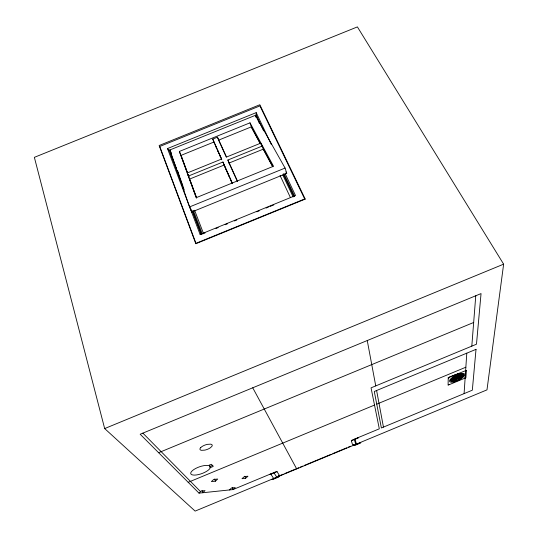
<?xml version="1.0" encoding="UTF-8"?>
<svg xmlns="http://www.w3.org/2000/svg" width="538" height="538" viewBox="0 0 538 538"><rect width="100%" height="100%" fill="white"/><g stroke="black" fill="none" stroke-linecap="round" stroke-linejoin="round"><path stroke-width="0.81" d="M192.301 211.111L201.219 234.507L200.102 234.447L167.473 148.569L256.202 112.624L256.162 115.011L259.235 123.108M448.235 377.891L448.087 385.147L465.888 377.763L466.399 370.359L448.127 377.683L456.453 374.233M464.086 393.621L466.796 353.17M471.806 346.136L475.767 295.759M503.635 264.165L486.984 389.868L195.133 511.1L104.668 428.571L34.365 157.345L357.4 26.9L503.635 264.165L104.668 428.571M210.217 467.69L213.236 466.439L211.407 464.287L208.3 465.572L207.52 465.417A10.37 3.591 -19.7 0 0 192.503 470.548A10.37 3.591 -19.7 0 0 196.323 474.967A10.37 3.591 -19.7 0 0 210.015 468.302L209.679 465.215M353.883 445.417L360.776 442.552A1.076 0.336 -23.3 0 1 359.882 443.292L354.966 445.336A1.076 0.336 -23.2 0 1 353.89 445.417L353.587 444.428L352.598 444.839L351.368 440.81A1.096 0.35 -23.2 0 1 352.269 440.05L379.31 428.82L371.045 387.851L476.48 344.206L481.046 293.587L140.176 434.233L199.006 493.131L201.279 491.012L205.039 490.629L202.765 492.734L202.086 490.589M215.355 481.221L217.715 479.035L213.741 479.405L211.387 481.597L215.355 481.221L214.649 479.055M229.349 489.957L231.602 487.939L235.24 487.569L232.988 489.58L199.006 493.131M245.563 478.356L247.957 476.224L244.386 476.554L241.999 478.692L245.563 478.356L244.83 476.251M209.847 466.567L212.866 465.316M188.192 482.304L374.515 405.067M376.755 404.146L465.854 367.212M459.116 373.533L456.802 374.488L459.143 373.58M277.07 471.658L270.022 474.583A1.103 0.35 -21.3 0 1 270.829 473.864L275.866 471.772A1.096 0.35 -21.4 0 1 277.063 471.665L279.316 475.276L278.321 475.686L278.879 476.574A1.083 0.343 -21.5 0 1 278.072 477.28L273.136 479.331A1.083 0.343 -21.4 0 1 271.959 479.445L278.879 476.574M351.368 440.81L358.382 437.898A1.096 0.35 -23.3 0 0 357.279 437.966M278.691 476.069L283.331 474.146M284.878 473.501L298.792 467.724M300.332 467.085L302.652 466.116M304.199 465.478L331.253 454.24M332.8 453.595L346.714 447.818M348.261 447.172L350.581 446.21M158.623 452.7L473.669 322.477M189.531 206.942L285.079 168.064L286.734 173.344L191.824 211.979L189.531 206.942L169.907 149.947L171.454 153.411M200.102 234.447L295.53 195.536L285.16 173.68M202.759 233.882L205.079 232.934M215.893 228.522L218.213 227.581M225.16 224.743L227.48 223.801M234.434 220.963L236.747 220.022M256.828 211.831L259.148 210.883M266.102 208.051L268.415 207.103M269.962 206.471L273.822 204.897M167.473 148.569L169.127 150.263L256.162 115.011L263.647 130.835M179.383 151.44L249.995 122.825L273.519 166.242L196.168 197.702L179.383 151.44L187.345 172.355M214.299 143.027L212.759 139.066L217.46 137.163L226.511 157.042L260.782 143.135L263.714 150.136L272.45 166.329M196.686 198.045L188.387 176.054L222.94 162.025L232.369 183.276M229.154 163.391L227.87 160.021L262.349 146.027M142.866 433.124L200.593 491.651M273.66 478.484L270.695 473.924L232.988 489.58L232.288 487.495M274.05 472.915L276.902 477.394M285.079 168.064L255.382 115.32L256.095 117.479M285.92 171.891L286.734 173.344M252.739 387.79L296.694 468.914M260.648 144.063L251.36 126.86L218.603 140.142L226.33 157.123M272.907 166.76L263.378 149.113L229.033 163.061L237.305 181.239M260.217 143.646L251.703 127.862L249.995 122.825M256.202 112.624L271.219 144.285M283.977 173.787L294.683 196.397M283.237 173.888L293.983 196.626M282.766 174.937L293.149 196.942M280.049 175.462L290.318 197.365M227.87 160.021L237.514 181.185M212.759 139.066L221.616 159.033L187.271 172.974L188.387 176.054M221.804 159.833L213.916 142.039L181.091 155.347L187.466 172.893M232.214 183.31L224.117 165.052L189.699 179.033L196.531 197.829M215.287 145.253L216.606 148.219M217.258 149.705L218.905 153.411M219.565 154.897L220.876 157.863M225.187 167.58L222.94 162.025M225.859 169.107L227.211 172.153M227.883 173.673L229.571 177.479M230.244 178.999L231.596 182.046M187.849 174.292L189.013 176.935L188.179 174.642M217.46 137.163L218.724 140.465M194.595 210.25L203.559 233.647M193.344 210.439L202.335 233.976M171.023 154.339L176.699 169.241M177.298 170.808L178.199 173.162M192.55 210.809L201.515 234.333M169.127 150.263L182.792 186.148M183.391 187.708L184.278 190.049M188.024 174.42L188.576 175.946M177.56 170.674L183.324 187.359M190.452 208.004L191.824 211.979M354.374 439.559L355.853 444.596M354.939 438.941L356.438 444.099M367.252 340.541L375.746 385.907M376.607 390.514L383.453 427.105M455 375.517A8.373 2.784 -25.9 0 1 458.981 373.823M455.027 375.564A8.373 2.784 -25.9 0 1 459.008 373.876M476.016 349.344L472.33 390.198L381.381 427.966L374.287 391.476L476.016 349.344M465.451 370.958L466.103 370.716L465.451 370.958M457.004 378.322L456.285 380.743L457.361 380.326L457.004 378.322M448.51 377.985L449.149 377.716L448.51 377.985M448.362 384.764L449.001 384.529L448.396 384.717M458.127 374.831L457.132 377.4L457.038 375.242L458.127 374.831M465.007 377.858L465.632 377.602L465.007 377.858M456.116 378.127L450.689 380.164L450.985 379.62L456.116 378.127M458.215 377.447L463.258 376.096L463.581 375.544L458.215 377.447M456.816 378.382L455.121 381.146L454.146 381.368L456.816 378.382M459.304 374.435L457.502 377.266L460.286 374.219L459.304 374.435M200.721 447.596L200.311 448.087A6.725 2.468 -19.8 0 0 201.548 450.333L204.837 450.118A6.362 2.334 -19.8 0 0 210.203 447.905L211.824 446.439A6.725 2.468 -19.7 0 0 210.661 444.159L207.359 444.361A6.362 2.34 -19.7 0 0 201.932 446.607L200.721 447.596M456.298 377.918L451.402 378.994L452.041 378.369L456.298 377.918M458.087 377.642L462.149 377.346L462.808 376.728L458.087 377.642M456.48 378.449L453.124 381.563L452.364 381.576L456.48 378.449M461.301 374.038L457.838 377.205L462.048 374.045L461.301 374.038M457.872 377.844L460.609 378.537L461.503 377.918L457.872 377.844M456.58 377.696L452.828 377.676L453.736 377.044L456.58 377.696M456.231 378.443L451.611 381.529L451.16 381.321L456.231 378.443M462.788 374.112L458.08 377.212L463.211 374.334L462.788 374.112M457.556 378.059L458.531 379.761L459.58 379.209L457.556 378.059M456.93 377.488L454.785 376.371L455.854 375.813L456.93 377.488M456.09 378.362L450.757 381.045L450.676 380.642L456.09 378.362M463.581 374.636L458.241 377.36L463.628 375.047L463.581 374.636M304.683 198.959L195.953 243.317L159.752 146.477L259.941 105.905L304.683 198.959M305.234 199.094L195.832 243.727L159.14 145.509L259.827 104.742L305.234 199.094M453.319 382.054A8.379 2.777 -25.9 0 0 464.778 374.589A8.379 2.777 -25.9 0 0 453.346 376.755A8.379 2.777 -25.9 0 0 453.319 382.054"/></g></svg>
